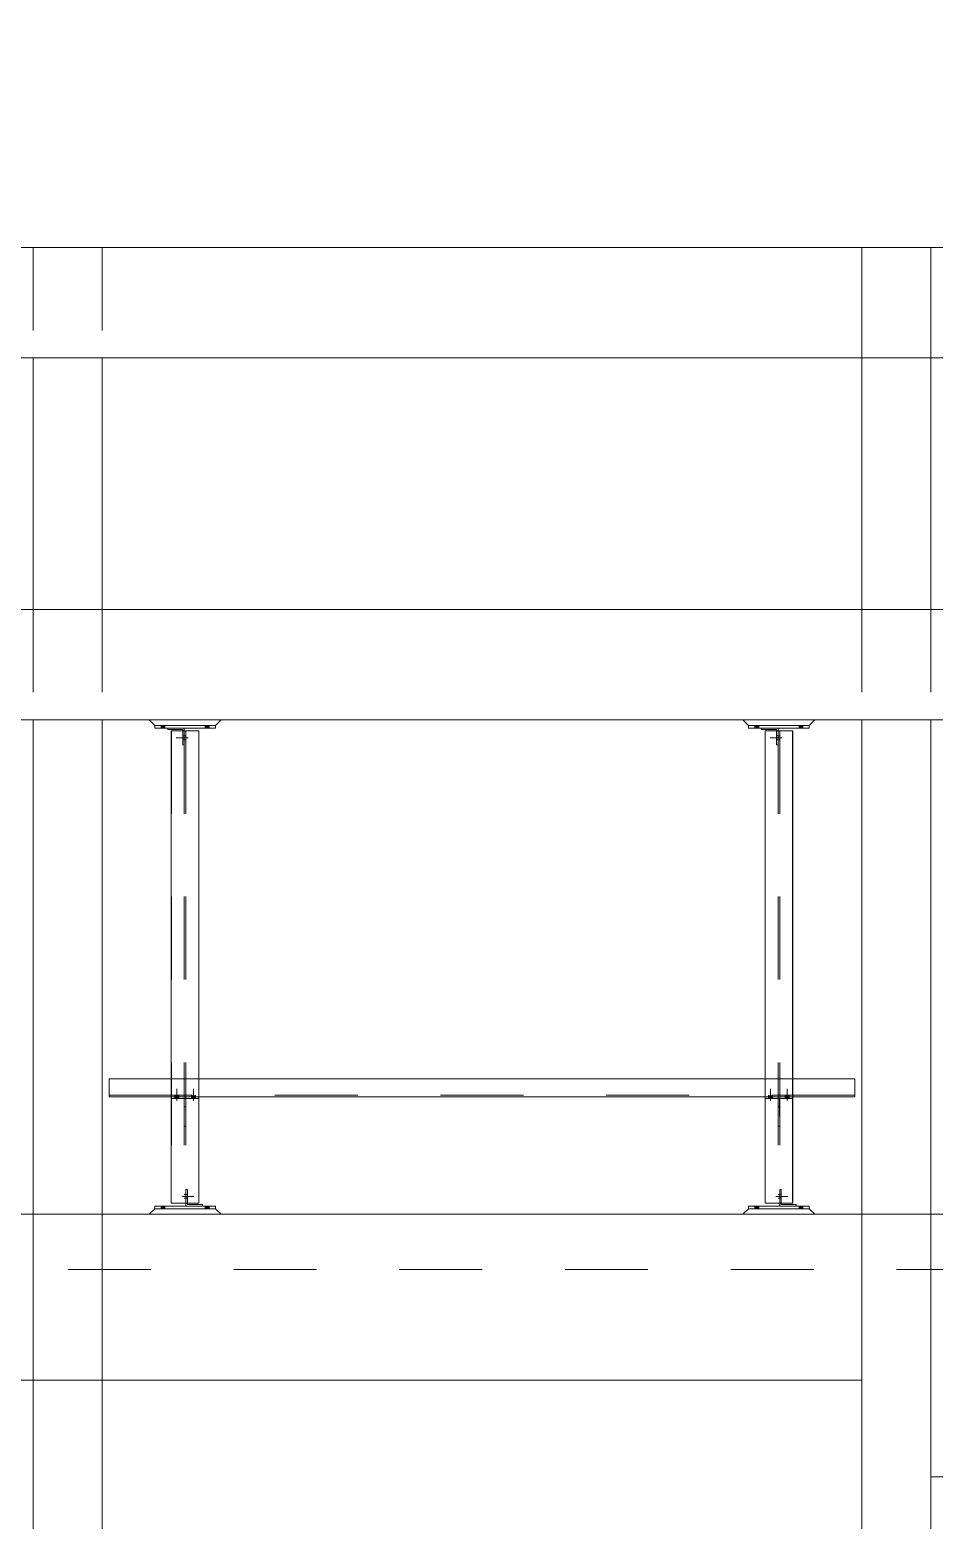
# Model space of a CAD drawing. Header units: millimetres. Extents: x 663313 to 1226001, y 1431724 to 1620898.
# Drawn here: x 663543.12 to 663546.39, y 1524734.77 to 1524740.17 of the extents above; entities that cross this region are included whole.
import ezdxf

# ---------------------------------------------------------------- set-up
doc = ezdxf.new("R2010")
doc.units = ezdxf.units.MM
for name, pattern in [('XKITLINE00', [0]), ('XKITLINE01', [4, 1, -1, 1, -1]), ('XKITLINE02', [4, 2, -2])]:
    doc.linetypes.add(name, pattern=pattern)
for name, color, linetype, lineweight in [('Bolt', 7, 'Continuous', 0), ('Part', 7, 'Continuous', 0), ('S-GRID', 7, 'Continuous', 9)]:
    doc.layers.add(name, color=color, linetype=linetype, lineweight=lineweight)
doc.layers.add('VPORT', color=7, linetype='Continuous')

# ---------------------------------------------------------------- blocks, each defined once
blk = doc.blocks.new('*A14361909')
at = {"layer": 'Part', "color": 7, "linetype": 'XKITLINE00', "lineweight": 0}
for p, q in [((376.811359, 177.725138), (266.624742, 177.725138)), ((376.811359, 175.058471), (266.624742, 175.058471))]:
    blk.add_line(p, q, dxfattribs=at)
blk = doc.blocks.new('*A14371910')
at = {"layer": 'S-GRID', "color": 7, "linetype": 'XKITLINE01', "lineweight": 0}
blk.add_line((181.371058, 154.391804), (416.137168, 154.391804), dxfattribs=at)
blk = doc.blocks.new('*A14391912')
at = {"layer": 'Part', "color": 7, "linetype": 'XKITLINE02', "lineweight": 0}
for p, q in [((240.111161, 154.391804), (376.452929, 154.391804)), ((376.452546, 153.058471), (240.111161, 153.058471))]:
    blk.add_line(p, q, dxfattribs=at)
blk = doc.blocks.new('*A14441917')
at = {"layer": 'Part', "color": 7, "linetype": 'XKITLINE00', "lineweight": 0}
for p, q in [((376.451388, 154.391804), (351.278009, 154.391804)), ((351.278009, 154.391804), (351.278009, 148.058471)), ((376.451388, 154.391804), (376.451388, 148.058471)), ((376.451388, 148.058471), (351.278009, 148.058471))]:
    blk.add_line(p, q, dxfattribs=at)
at = {"layer": 'Part', "color": 7, "linetype": 'XKITLINE02', "lineweight": 0}
for p, q in [((351.279228, 148.058471), (351.279228, 154.391804)), ((376.452607, 154.391804), (376.451388, 154.391804)), ((376.452607, 154.391804), (376.451388, 154.391804)), ((376.452607, 148.058471), (376.452607, 154.391804)), ((376.451388, 148.058471), (376.452607, 148.058471)), ((376.451388, 148.058471), (376.452607, 148.058471))]:
    blk.add_line(p, q, dxfattribs=at)
blk = doc.blocks.new('*A18452318')
at = {"layer": 'Part', "color": 7, "linetype": 'XKITLINE00', "lineweight": 0}
for p, q in [((376.784715, 168.991804), (309.611356, 168.991804)), ((376.784715, 166.325138), (309.611356, 166.325138))]:
    blk.add_line(p, q, dxfattribs=at)
blk = doc.blocks.new('*A18462319')
at = {"layer": 'Part', "color": 7, "linetype": 'XKITLINE00', "lineweight": 0}
for p, q in [((349.611258, 154.391804), (311.277935, 154.391804)), ((311.277935, 150.391804), (311.277935, 154.391804)), ((349.611258, 154.391804), (349.611258, 150.391804)), ((349.611343, 154.391804), (349.611258, 154.391804)), ((349.611258, 150.391804), (311.277935, 150.391804))]:
    blk.add_line(p, q, dxfattribs=at)
at = {"layer": 'Part', "color": 7, "linetype": 'XKITLINE02', "lineweight": 0}
for p, q in [((311.279154, 150.391804), (311.279154, 154.391804)), ((349.612477, 154.391804), (349.611258, 154.391804)), ((349.611343, 154.391804), (349.612477, 154.391804)), ((349.612477, 150.391804), (349.612477, 154.391804)), ((349.611258, 150.391804), (349.612477, 150.391804)), ((349.611258, 150.391804), (349.612477, 150.391804))]:
    blk.add_line(p, q, dxfattribs=at)
blk = doc.blocks.new('*A18482321')
at = {"layer": 'Part', "color": 7, "linetype": 'XKITLINE00', "lineweight": 0}
for p, q in [((331.444682, 157.225138), (331.444682, 157.658471)), ((331.444682, 157.658471), (331.444721, 157.658471)), ((349.445287, 157.658471), (331.444682, 157.658471)), ((349.444677, 157.658471), (349.444677, 157.225138)), ((349.445247, 157.265138), (349.445247, 157.658471)), ((349.445287, 157.225138), (331.444682, 157.225138)), ((349.445247, 157.265138), (349.444677, 157.265138)), ((349.444716, 157.265138), (349.445247, 157.265138)), ((349.445287, 157.265138), (349.445287, 157.225138))]:
    blk.add_line(p, q, dxfattribs=at)
at = {"layer": 'Part', "color": 7, "linetype": 'XKITLINE02', "lineweight": 0}
for p, q in [((331.444721, 157.658471), (331.444721, 157.265138)), ((331.445252, 157.265138), (331.445252, 157.658471)), ((331.445252, 157.658471), (331.445291, 157.658471)), ((331.445291, 157.658471), (331.445291, 157.225138)), ((349.444716, 157.658471), (349.444677, 157.658471)), ((349.444716, 157.265138), (349.444716, 157.658471)), ((349.445287, 157.658471), (349.445247, 157.658471)), ((349.445287, 157.658471), (349.445287, 157.265138)), ((331.445291, 157.225138), (331.444682, 157.225138)), ((331.444721, 157.265138), (331.445252, 157.265138)), ((349.444677, 157.265138), (331.444721, 157.265138))]:
    blk.add_line(p, q, dxfattribs=at)
blk = doc.blocks.new('*A18492322')
at = {"layer": 'Part', "color": 7, "linetype": 'XKITLINE02', "lineweight": 0}
for p, q in [((331.279599, 177.725138), (329.61135, 177.725138)), ((329.61135, 177.725138), (329.61135, 175.058471)), ((331.278016, 177.725138), (331.278016, 175.058471)), ((329.61135, 168.991804), (329.61135, 166.325138)), ((331.278016, 168.991804), (331.278016, 166.325138)), ((331.279599, 154.391804), (331.278016, 154.391804))]:
    blk.add_line(p, q, dxfattribs=at)
at = {"layer": 'Part', "color": 7, "linetype": 'XKITLINE00', "lineweight": 0}
for p, q in [((329.61135, 175.058471), (329.61135, 168.991804)), ((331.278016, 175.058471), (331.278016, 168.991804)), ((329.61135, 166.325138), (329.61135, 154.391804)), ((331.278016, 166.325138), (331.278016, 154.391804)), ((331.278016, 154.391804), (329.61135, 154.391804))]:
    blk.add_line(p, q, dxfattribs=at)
blk = doc.blocks.new('*A18552328')
at = {"layer": 'Part', "color": 7, "linetype": 'XKITLINE00', "lineweight": 0}
for p, q in [((334.012471, 154.591804), (332.545268, 154.591804)), ((332.545268, 154.525138), (332.545268, 154.591804)), ((334.012471, 154.525138), (332.545268, 154.525138)), ((334.011934, 154.591804), (334.012471, 154.591804)), ((334.011934, 154.591804), (334.011934, 154.525138)), ((334.011934, 154.525138), (334.012471, 154.525138)), ((334.012471, 154.525138), (334.012471, 154.591804))]:
    blk.add_line(p, q, dxfattribs=at)
at = {"layer": 'Part', "color": 7, "linetype": 'XKITLINE02', "lineweight": 0}
blk.add_line((332.545804, 154.525138), (332.545804, 154.591804), dxfattribs=at)
blk = doc.blocks.new('*A18562329')
at = {"layer": 'Part', "color": 7, "linetype": 'XKITLINE00', "lineweight": 0}
for p, q in [((332.545268, 154.525138), (332.411837, 154.391804)), ((334.011934, 154.525138), (332.545268, 154.525138)), ((334.012471, 154.525138), (334.011934, 154.525138)), ((334.011934, 154.525138), (334.14517, 154.391804)), ((334.145901, 154.391804), (334.012471, 154.525138))]:
    blk.add_line(p, q, dxfattribs=at)
at = {"layer": 'Part', "color": 7, "linetype": 'XKITLINE02', "lineweight": 0}
for p, q in [((332.411837, 154.391804), (332.412569, 154.391804)), ((334.145901, 154.391804), (332.411837, 154.391804)), ((332.412569, 154.391804), (332.545804, 154.525138)), ((334.012471, 154.525138), (334.011934, 154.525138))]:
    blk.add_line(p, q, dxfattribs=at)
blk = doc.blocks.new('*A18572330')
at = {"layer": 'Part', "color": 7, "linetype": 'XKITLINE02', "lineweight": 0}
for p, q in [((333.298723, 154.991804), (333.332349, 154.991804)), ((333.298723, 154.991804), (333.298723, 154.658471)), ((333.299016, 154.591804), (333.299016, 154.991804)), ((333.332056, 154.991804), (333.332056, 154.658471)), ((333.332349, 154.991804), (333.332349, 154.658471)), ((333.699016, 154.591804), (333.298723, 154.591804))]:
    blk.add_line(p, q, dxfattribs=at)
at = {"layer": 'Part', "color": 7, "linetype": 'XKITLINE00', "lineweight": 0}
for p, q in [((333.298723, 154.658471), (333.298723, 154.591804)), ((333.332056, 154.658471), (333.332056, 154.625138)), ((333.332056, 154.625138), (333.698723, 154.625138)), ((333.332349, 154.658471), (333.332349, 154.625138)), ((333.698723, 154.625138), (333.699016, 154.625138)), ((333.699016, 154.625138), (333.698723, 154.625138)), ((333.698723, 154.625138), (333.698723, 154.591804)), ((333.699016, 154.625138), (333.699016, 154.591804))]:
    blk.add_line(p, q, dxfattribs=at)
blk = doc.blocks.new('*A18582331')
at = {"layer": 'Bolt', "color": 7, "linetype": 'XKITLINE02', "lineweight": 0}
for p, q in [((333.206069, 154.825138), (333.492203, 154.825138)), ((333.258835, 154.871804), (333.298835, 154.871804)), ((333.258903, 154.778471), (333.298903, 154.778471)), ((333.298774, 154.871804), (333.332108, 154.871804)), ((333.298964, 154.778471), (333.332298, 154.778471))]:
    blk.add_line(p, q, dxfattribs=at)
blk = doc.blocks.new('*A18592332')
at = {"layer": 'Bolt'}
for points in [[(332.792, 154.592), (332.792, 154.525), (332.699, 154.525), (332.699, 154.592)], [(333.859, 154.592), (333.859, 154.525), (333.766, 154.525), (333.766, 154.592)]]:
    blk.add_hatch(color=7, dxfattribs=at).paths.add_polyline_path(points, flags=17)
at = {"layer": 'Bolt', "color": 7, "linetype": 'XKITLINE00', "lineweight": 0}
for p, q in [((332.699, 154.525), (332.699, 154.592)), ((332.746, 154.525), (332.746, 154.592)), ((332.792, 154.525), (332.792, 154.592)), ((333.766, 154.525), (333.766, 154.592)), ((333.812, 154.525), (333.812, 154.592)), ((333.859, 154.525), (333.859, 154.592))]:
    blk.add_line(p, q, dxfattribs=at)
blk = doc.blocks.new('*A18632336')
at = {"layer": 'Part', "color": 7, "linetype": 'XKITLINE00', "lineweight": 0}
for p, q in [((332.944707, 157.185138), (332.944707, 157.225138)), ((333.611374, 157.185138), (333.611374, 157.225138)), ((333.611959, 157.225138), (333.611959, 157.185138)), ((333.611374, 157.185138), (332.944707, 157.185138)), ((333.611959, 157.185138), (333.611374, 157.185138)), ((333.611959, 157.185138), (333.611374, 157.185138))]:
    blk.add_line(p, q, dxfattribs=at)
at = {"layer": 'Part', "color": 7, "linetype": 'XKITLINE02', "lineweight": 0}
for p, q in [((333.611959, 157.225138), (332.944707, 157.225138)), ((332.945292, 157.185138), (332.945292, 157.225138)), ((333.611374, 157.225138), (333.611959, 157.225138))]:
    blk.add_line(p, q, dxfattribs=at)
blk = doc.blocks.new('*A18642337')
at = {"layer": 'Part', "color": 7, "linetype": 'XKITLINE00', "lineweight": 0}
for p, q in [((333.25804, 156.985138), (333.25804, 157.185138)), ((333.29804, 157.185138), (333.25804, 157.185138)), ((333.258479, 156.518471), (333.25804, 156.985138)), ((333.25804, 156.985138), (333.29804, 156.985138)), ((333.29804, 156.985138), (333.29804, 157.185138)), ((333.29804, 156.985138), (333.298479, 156.518471)), ((333.298626, 156.518471), (333.298626, 157.185138)), ((333.298626, 156.518471), (333.258479, 156.518471)), ((333.298479, 156.518471), (333.298626, 156.518471))]:
    blk.add_line(p, q, dxfattribs=at)
at = {"layer": 'Part', "color": 7, "linetype": 'XKITLINE02', "lineweight": 0}
for p, q in [((333.25804, 157.185138), (333.258626, 157.185138)), ((333.258626, 157.185138), (333.258626, 156.518471)), ((333.29804, 157.185138), (333.298626, 157.185138)), ((333.298626, 157.185138), (333.29804, 157.185138)), ((333.258626, 156.518471), (333.258479, 156.518471))]:
    blk.add_line(p, q, dxfattribs=at)
blk = doc.blocks.new('*A18652338')
at = {"layer": 'Bolt'}
for points in [[(333.125, 157.265), (333.125, 157.225), (333.032, 157.225), (333.032, 157.265)], [(333.125, 157.225), (333.125, 157.185), (333.032, 157.185), (333.032, 157.225)], [(333.525, 157.265), (333.525, 157.225), (333.432, 157.225), (333.432, 157.265)], [(333.525, 157.225), (333.525, 157.185), (333.432, 157.185), (333.432, 157.225)]]:
    blk.add_hatch(color=7, dxfattribs=at).paths.add_polyline_path(points, flags=17)
at = {"layer": 'Bolt', "color": 7, "linetype": 'XKITLINE00', "lineweight": 0}
for p, q in [((333.032, 157.225), (333.032, 157.265)), ((333.032, 157.185), (333.032, 157.225)), ((333.078, 157.132), (333.078, 157.418)), ((333.125, 157.225), (333.125, 157.265)), ((333.125, 157.185), (333.125, 157.225)), ((333.432, 157.225), (333.432, 157.265)), ((333.432, 157.185), (333.432, 157.225)), ((333.478, 157.132), (333.478, 157.418)), ((333.525, 157.225), (333.525, 157.265)), ((333.525, 157.185), (333.525, 157.225))]:
    blk.add_line(p, q, dxfattribs=at)
blk = doc.blocks.new('*A18662339')
at = {"layer": 'Bolt'}
for points in [[(347.458, 157.265), (347.458, 157.225), (347.365, 157.225), (347.365, 157.265)], [(347.458, 157.225), (347.458, 157.185), (347.365, 157.185), (347.365, 157.225)], [(347.858, 157.265), (347.858, 157.225), (347.765, 157.225), (347.765, 157.265)], [(347.858, 157.225), (347.858, 157.185), (347.765, 157.185), (347.765, 157.225)]]:
    blk.add_hatch(color=7, dxfattribs=at).paths.add_polyline_path(points, flags=17)
at = {"layer": 'Bolt', "color": 7, "linetype": 'XKITLINE00', "lineweight": 0}
for p, q in [((347.365, 157.225), (347.365, 157.265)), ((347.365, 157.185), (347.365, 157.225)), ((347.412, 157.132), (347.412, 157.418)), ((347.458, 157.225), (347.458, 157.265)), ((347.458, 157.185), (347.458, 157.225)), ((347.765, 157.225), (347.765, 157.265)), ((347.765, 157.185), (347.765, 157.225)), ((347.812, 157.132), (347.812, 157.418)), ((347.858, 157.225), (347.858, 157.265)), ((347.858, 157.185), (347.858, 157.225))]:
    blk.add_line(p, q, dxfattribs=at)
blk = doc.blocks.new('*A18672340')
at = {"layer": 'Part', "color": 7, "linetype": 'XKITLINE00', "lineweight": 0}
for p, q in [((347.59137, 156.985138), (347.59137, 157.185138)), ((347.63137, 157.185138), (347.59137, 157.185138)), ((347.591809, 156.518471), (347.59137, 156.985138)), ((347.59137, 156.985138), (347.63137, 156.985138)), ((347.63137, 156.985138), (347.63137, 157.185138)), ((347.63137, 156.985138), (347.631809, 156.518471)), ((347.631955, 156.518471), (347.631955, 157.185138)), ((347.631955, 156.518471), (347.591809, 156.518471)), ((347.631809, 156.518471), (347.631955, 156.518471))]:
    blk.add_line(p, q, dxfattribs=at)
at = {"layer": 'Part', "color": 7, "linetype": 'XKITLINE02', "lineweight": 0}
for p, q in [((347.59137, 157.185138), (347.591955, 157.185138)), ((347.591955, 157.185138), (347.591955, 156.518471)), ((347.63137, 157.185138), (347.631955, 157.185138)), ((347.631955, 157.185138), (347.63137, 157.185138)), ((347.591955, 156.518471), (347.591809, 156.518471))]:
    blk.add_line(p, q, dxfattribs=at)
blk = doc.blocks.new('*A18682341')
at = {"layer": 'Part', "color": 7, "linetype": 'XKITLINE00', "lineweight": 0}
for p, q in [((347.278037, 157.185138), (347.278037, 157.225138)), ((347.944703, 157.185138), (347.944703, 157.225138)), ((347.945288, 157.225138), (347.945288, 157.185138)), ((347.944703, 157.185138), (347.278037, 157.185138)), ((347.945288, 157.185138), (347.944703, 157.185138)), ((347.945288, 157.185138), (347.944703, 157.185138))]:
    blk.add_line(p, q, dxfattribs=at)
at = {"layer": 'Part', "color": 7, "linetype": 'XKITLINE02', "lineweight": 0}
for p, q in [((347.945288, 157.225138), (347.278037, 157.225138)), ((347.278622, 157.185138), (347.278622, 157.225138)), ((347.944703, 157.225138), (347.945288, 157.225138))]:
    blk.add_line(p, q, dxfattribs=at)
blk = doc.blocks.new('*A18692342')
at = {"layer": 'Part', "color": 7, "linetype": 'XKITLINE00', "lineweight": 0}
for p, q in [((348.3458, 154.591804), (346.878598, 154.591804)), ((346.878598, 154.525138), (346.878598, 154.591804)), ((348.3458, 154.525138), (346.878598, 154.525138)), ((348.345264, 154.591804), (348.3458, 154.591804)), ((348.345264, 154.591804), (348.345264, 154.525138)), ((348.345264, 154.525138), (348.3458, 154.525138)), ((348.3458, 154.525138), (348.3458, 154.591804))]:
    blk.add_line(p, q, dxfattribs=at)
at = {"layer": 'Part', "color": 7, "linetype": 'XKITLINE02', "lineweight": 0}
blk.add_line((346.879134, 154.525138), (346.879134, 154.591804), dxfattribs=at)
blk = doc.blocks.new('*A18702343')
at = {"layer": 'Part', "color": 7, "linetype": 'XKITLINE00', "lineweight": 0}
for p, q in [((346.878598, 154.525138), (346.745167, 154.391804)), ((348.345264, 154.525138), (346.878598, 154.525138)), ((348.3458, 154.525138), (348.345264, 154.525138)), ((348.345264, 154.525138), (348.4785, 154.391804)), ((348.479231, 154.391804), (348.3458, 154.525138))]:
    blk.add_line(p, q, dxfattribs=at)
at = {"layer": 'Part', "color": 7, "linetype": 'XKITLINE02', "lineweight": 0}
for p, q in [((346.745167, 154.391804), (346.745898, 154.391804)), ((348.479231, 154.391804), (346.745167, 154.391804)), ((346.745898, 154.391804), (346.879134, 154.525138)), ((348.3458, 154.525138), (348.345264, 154.525138))]:
    blk.add_line(p, q, dxfattribs=at)
blk = doc.blocks.new('*A18712344')
at = {"layer": 'Part', "color": 7, "linetype": 'XKITLINE02', "lineweight": 0}
for p, q in [((347.632053, 154.991804), (347.665678, 154.991804)), ((347.632053, 154.991804), (347.632053, 154.658471)), ((347.632345, 154.591804), (347.632345, 154.991804)), ((347.665386, 154.991804), (347.665386, 154.658471)), ((347.665678, 154.991804), (347.665678, 154.658471)), ((348.032345, 154.591804), (347.632053, 154.591804))]:
    blk.add_line(p, q, dxfattribs=at)
at = {"layer": 'Part', "color": 7, "linetype": 'XKITLINE00', "lineweight": 0}
for p, q in [((347.632053, 154.658471), (347.632053, 154.591804)), ((347.665386, 154.658471), (347.665386, 154.625138)), ((347.665386, 154.625138), (348.032052, 154.625138)), ((347.665678, 154.658471), (347.665678, 154.625138)), ((348.032052, 154.625138), (348.032345, 154.625138)), ((348.032345, 154.625138), (348.032052, 154.625138)), ((348.032052, 154.625138), (348.032052, 154.591804)), ((348.032345, 154.625138), (348.032345, 154.591804))]:
    blk.add_line(p, q, dxfattribs=at)
blk = doc.blocks.new('*A18722345')
at = {"layer": 'Bolt', "color": 7, "linetype": 'XKITLINE02', "lineweight": 0}
for p, q in [((347.539399, 154.825138), (347.825532, 154.825138)), ((347.592165, 154.871804), (347.632165, 154.871804)), ((347.592233, 154.778471), (347.632233, 154.778471)), ((347.632104, 154.871804), (347.665437, 154.871804)), ((347.632294, 154.778471), (347.665627, 154.778471))]:
    blk.add_line(p, q, dxfattribs=at)
blk = doc.blocks.new('*A18732346')
at = {"layer": 'Bolt'}
for points in [[(347.126, 154.592), (347.126, 154.525), (347.032, 154.525), (347.032, 154.592)], [(348.192, 154.592), (348.192, 154.525), (348.099, 154.525), (348.099, 154.592)]]:
    blk.add_hatch(color=7, dxfattribs=at).paths.add_polyline_path(points, flags=17)
at = {"layer": 'Bolt', "color": 7, "linetype": 'XKITLINE00', "lineweight": 0}
for p, q in [((347.032, 154.525), (347.032, 154.592)), ((347.079, 154.525), (347.079, 154.592)), ((347.126, 154.525), (347.126, 154.592)), ((348.099, 154.525), (348.099, 154.592)), ((348.146, 154.525), (348.146, 154.592)), ((348.192, 154.525), (348.192, 154.592))]:
    blk.add_line(p, q, dxfattribs=at)
blk = doc.blocks.new('*A18742347')
at = {"layer": 'Part', "color": 7, "linetype": 'XKITLINE00', "lineweight": 0}
for p, q in [((333.611959, 166.058471), (332.945292, 166.058471)), ((332.945292, 166.058471), (332.945292, 157.658471)), ((333.611998, 166.058471), (333.611959, 166.058471)), ((333.612407, 166.058471), (333.611959, 166.058471)), ((333.611959, 166.058471), (333.611959, 157.658471)), ((333.612407, 166.058471), (333.612407, 157.658471)), ((333.612446, 166.058471), (333.612407, 166.058471)), ((333.611959, 157.225138), (333.611959, 154.658471)), ((333.612407, 157.225138), (333.612407, 154.658471)), ((332.945292, 157.185138), (332.945292, 154.658471)), ((332.945331, 154.658471), (332.945292, 154.658471)), ((332.945292, 154.658471), (333.611959, 154.658471)), ((333.611959, 154.658471), (333.611998, 154.658471)), ((333.612407, 154.658471), (333.611959, 154.658471)), ((333.612407, 154.658471), (333.612446, 154.658471))]:
    blk.add_line(p, q, dxfattribs=at)
at = {"layer": 'Part', "color": 7, "linetype": 'XKITLINE02', "lineweight": 0}
for p, q in [((332.945331, 166.058471), (332.945331, 154.658471)), ((332.945741, 166.058471), (332.945741, 154.658471)), ((332.94578, 166.058471), (332.94578, 154.658471)), ((333.258665, 166.058471), (333.258665, 154.658471)), ((333.259074, 166.058471), (333.259074, 154.658471)), ((333.298665, 166.058471), (333.298665, 154.658471)), ((333.299074, 166.058471), (333.299074, 154.658471)), ((333.612446, 166.058471), (333.611959, 166.058471)), ((333.611998, 154.658471), (333.611998, 166.058471)), ((333.612446, 154.658471), (333.612446, 166.058471)), ((332.945292, 157.658471), (332.945292, 157.185138)), ((333.611959, 157.658471), (333.611959, 157.225138)), ((333.612407, 157.658471), (333.612407, 157.225138)), ((333.612446, 154.658471), (333.611959, 154.658471))]:
    blk.add_line(p, q, dxfattribs=at)
blk = doc.blocks.new('*A18782351')
at = {"layer": 'Part', "color": 7, "linetype": 'XKITLINE00', "lineweight": 0}
for p, q in [((334.011934, 166.191804), (332.545268, 166.191804)), ((332.545268, 166.191804), (332.545268, 166.125138)), ((334.012471, 166.191804), (334.011934, 166.191804)), ((334.011934, 166.191804), (334.012471, 166.191804)), ((334.011934, 166.125138), (334.011934, 166.191804)), ((334.012471, 166.125138), (334.012471, 166.191804)), ((334.011934, 166.125138), (332.545268, 166.125138)), ((334.011934, 166.125138), (334.012471, 166.125138)), ((334.012471, 166.125138), (334.011934, 166.125138))]:
    blk.add_line(p, q, dxfattribs=at)
at = {"layer": 'Part', "color": 7, "linetype": 'XKITLINE02', "lineweight": 0}
blk.add_line((332.545804, 166.125138), (332.545804, 166.191804), dxfattribs=at)
blk = doc.blocks.new('*A18792352')
at = {"layer": 'Part', "color": 7, "linetype": 'XKITLINE00', "lineweight": 0}
for p, q in [((332.545268, 166.191804), (332.411837, 166.325138)), ((334.011934, 166.191804), (332.545268, 166.191804)), ((334.011934, 166.191804), (334.14517, 166.325138)), ((334.012471, 166.191804), (334.011934, 166.191804)), ((334.012471, 166.191804), (334.145901, 166.325138))]:
    blk.add_line(p, q, dxfattribs=at)
at = {"layer": 'Part', "color": 7, "linetype": 'XKITLINE02', "lineweight": 0}
for p, q in [((334.145901, 166.325138), (332.411837, 166.325138)), ((332.412569, 166.325138), (332.545804, 166.191804)), ((332.545804, 166.191804), (332.545268, 166.191804)), ((334.14517, 166.325138), (334.145901, 166.325138))]:
    blk.add_line(p, q, dxfattribs=at)
blk = doc.blocks.new('*A18802353')
at = {"layer": 'Part', "color": 7, "linetype": 'XKITLINE00', "lineweight": 0}
for p, q in [((332.858723, 166.125138), (332.858723, 166.091804)), ((332.858723, 166.091804), (333.22539, 166.091804)), ((333.22539, 166.091804), (333.22539, 166.058471)), ((333.258723, 166.125138), (333.258723, 166.058471)), ((333.259016, 166.125138), (333.259016, 166.058471))]:
    blk.add_line(p, q, dxfattribs=at)
at = {"layer": 'Part', "color": 7, "linetype": 'XKITLINE02', "lineweight": 0}
for p, q in [((333.259016, 166.125138), (332.858723, 166.125138)), ((332.859016, 166.091804), (332.859016, 166.125138)), ((333.225682, 166.091804), (333.22539, 166.091804)), ((333.22539, 166.058471), (333.22539, 165.725138)), ((333.225682, 165.725138), (333.225682, 166.091804)), ((333.258723, 166.058471), (333.258723, 165.725138)), ((333.259016, 166.058471), (333.259016, 165.725138)), ((333.259016, 165.725138), (333.22539, 165.725138))]:
    blk.add_line(p, q, dxfattribs=at)
blk = doc.blocks.new('*A18812354')
at = {"layer": 'Bolt', "color": 7, "linetype": 'XKITLINE02', "lineweight": 0}
for p, q in [((333.351669, 165.891804), (333.065536, 165.891804)), ((333.258774, 165.845138), (333.225441, 165.845138)), ((333.258964, 165.938471), (333.225631, 165.938471)), ((333.298835, 165.845138), (333.258835, 165.845138)), ((333.298903, 165.938471), (333.258903, 165.938471))]:
    blk.add_line(p, q, dxfattribs=at)
blk = doc.blocks.new('*A18822355')
at = {"layer": 'Bolt'}
for points in [[(332.792, 166.192), (332.792, 166.125), (332.699, 166.125), (332.699, 166.192)], [(333.859, 166.192), (333.859, 166.125), (333.766, 166.125), (333.766, 166.192)]]:
    blk.add_hatch(color=7, dxfattribs=at).paths.add_polyline_path(points, flags=17)
at = {"layer": 'Bolt', "color": 7, "linetype": 'XKITLINE00', "lineweight": 0}
for p, q in [((332.699, 166.192), (332.699, 166.125)), ((332.746, 166.192), (332.746, 166.125)), ((332.792, 166.192), (332.792, 166.125)), ((333.766, 166.192), (333.766, 166.125)), ((333.812, 166.192), (333.812, 166.125)), ((333.859, 166.192), (333.859, 166.125))]:
    blk.add_line(p, q, dxfattribs=at)
blk = doc.blocks.new('*A18862359')
at = {"layer": 'Part', "color": 7, "linetype": 'XKITLINE00', "lineweight": 0}
for p, q in [((347.945288, 166.058471), (347.278622, 166.058471)), ((347.278622, 166.058471), (347.278622, 157.658471)), ((347.945327, 166.058471), (347.945288, 166.058471)), ((347.945737, 166.058471), (347.945288, 166.058471)), ((347.945288, 166.058471), (347.945288, 157.658471)), ((347.945737, 166.058471), (347.945737, 157.658471)), ((347.945776, 166.058471), (347.945737, 166.058471)), ((347.945288, 157.225138), (347.945288, 154.658471)), ((347.945737, 157.225138), (347.945737, 154.658471)), ((347.278622, 157.185138), (347.278622, 154.658471)), ((347.278661, 154.658471), (347.278622, 154.658471)), ((347.278622, 154.658471), (347.945288, 154.658471)), ((347.945288, 154.658471), (347.945327, 154.658471)), ((347.945737, 154.658471), (347.945288, 154.658471)), ((347.945737, 154.658471), (347.945776, 154.658471))]:
    blk.add_line(p, q, dxfattribs=at)
at = {"layer": 'Part', "color": 7, "linetype": 'XKITLINE02', "lineweight": 0}
for p, q in [((347.278661, 166.058471), (347.278661, 154.658471)), ((347.27907, 166.058471), (347.27907, 154.658471)), ((347.279109, 154.658471), (347.279109, 166.058471)), ((347.591994, 166.058471), (347.591994, 154.658471)), ((347.592404, 166.058471), (347.592404, 154.658471)), ((347.631994, 166.058471), (347.631994, 154.658471)), ((347.632404, 166.058471), (347.632404, 154.658471)), ((347.945776, 166.058471), (347.945288, 166.058471)), ((347.945327, 154.658471), (347.945327, 166.058471)), ((347.945776, 154.658471), (347.945776, 166.058471)), ((347.278622, 157.658471), (347.278622, 157.185138)), ((347.945288, 157.658471), (347.945288, 157.225138)), ((347.945737, 157.658471), (347.945737, 157.225138)), ((347.945776, 154.658471), (347.945288, 154.658471))]:
    blk.add_line(p, q, dxfattribs=at)
blk = doc.blocks.new('*A18872360')
at = {"layer": 'Part', "color": 7, "linetype": 'XKITLINE00', "lineweight": 0}
for p, q in [((348.345264, 166.191804), (346.878598, 166.191804)), ((346.878598, 166.191804), (346.878598, 166.125138)), ((348.3458, 166.191804), (348.345264, 166.191804)), ((348.345264, 166.191804), (348.3458, 166.191804)), ((348.345264, 166.125138), (348.345264, 166.191804)), ((348.3458, 166.125138), (348.3458, 166.191804)), ((348.345264, 166.125138), (346.878598, 166.125138)), ((348.345264, 166.125138), (348.3458, 166.125138)), ((348.3458, 166.125138), (348.345264, 166.125138))]:
    blk.add_line(p, q, dxfattribs=at)
at = {"layer": 'Part', "color": 7, "linetype": 'XKITLINE02', "lineweight": 0}
blk.add_line((346.879134, 166.125138), (346.879134, 166.191804), dxfattribs=at)
blk = doc.blocks.new('*A18882361')
at = {"layer": 'Part', "color": 7, "linetype": 'XKITLINE00', "lineweight": 0}
for p, q in [((346.878598, 166.191804), (346.745167, 166.325138)), ((348.345264, 166.191804), (346.878598, 166.191804)), ((348.4785, 166.325138), (348.345264, 166.191804)), ((348.3458, 166.191804), (348.345264, 166.191804)), ((348.479231, 166.325138), (348.3458, 166.191804))]:
    blk.add_line(p, q, dxfattribs=at)
at = {"layer": 'Part', "color": 7, "linetype": 'XKITLINE02', "lineweight": 0}
for p, q in [((348.479231, 166.325138), (346.745167, 166.325138)), ((346.745898, 166.325138), (346.879134, 166.191804)), ((346.879134, 166.191804), (346.878598, 166.191804)), ((348.4785, 166.325138), (348.479231, 166.325138))]:
    blk.add_line(p, q, dxfattribs=at)
blk = doc.blocks.new('*A18892362')
at = {"layer": 'Part', "color": 7, "linetype": 'XKITLINE00', "lineweight": 0}
for p, q in [((347.192053, 166.125138), (347.192053, 166.091804)), ((347.192053, 166.091804), (347.558719, 166.091804)), ((347.558719, 166.091804), (347.558719, 166.058471)), ((347.592053, 166.125138), (347.592053, 166.058471)), ((347.592345, 166.125138), (347.592345, 166.058471))]:
    blk.add_line(p, q, dxfattribs=at)
at = {"layer": 'Part', "color": 7, "linetype": 'XKITLINE02', "lineweight": 0}
for p, q in [((347.592345, 166.125138), (347.192053, 166.125138)), ((347.192345, 166.091804), (347.192345, 166.125138)), ((347.559012, 166.091804), (347.558719, 166.091804)), ((347.558719, 166.058471), (347.558719, 165.725138)), ((347.559012, 165.725138), (347.559012, 166.091804)), ((347.592053, 166.058471), (347.592053, 165.725138)), ((347.592345, 166.058471), (347.592345, 165.725138)), ((347.592345, 165.725138), (347.558719, 165.725138))]:
    blk.add_line(p, q, dxfattribs=at)
blk = doc.blocks.new('*A18902363')
at = {"layer": 'Bolt', "color": 7, "linetype": 'XKITLINE02', "lineweight": 0}
for p, q in [((347.684999, 165.891804), (347.398866, 165.891804)), ((347.592104, 165.845138), (347.55877, 165.845138)), ((347.592294, 165.938471), (347.558961, 165.938471)), ((347.632165, 165.845138), (347.592165, 165.845138)), ((347.632233, 165.938471), (347.592233, 165.938471))]:
    blk.add_line(p, q, dxfattribs=at)
blk = doc.blocks.new('*A18912364')
at = {"layer": 'Bolt'}
for points in [[(347.126, 166.192), (347.126, 166.125), (347.032, 166.125), (347.032, 166.192)], [(348.192, 166.192), (348.192, 166.125), (348.099, 166.125), (348.099, 166.192)]]:
    blk.add_hatch(color=7, dxfattribs=at).paths.add_polyline_path(points, flags=17)
at = {"layer": 'Bolt', "color": 7, "linetype": 'XKITLINE00', "lineweight": 0}
for p, q in [((347.032, 166.192), (347.032, 166.125)), ((347.079, 166.192), (347.079, 166.125)), ((347.126, 166.192), (347.126, 166.125)), ((348.099, 166.192), (348.099, 166.125)), ((348.146, 166.192), (348.146, 166.125)), ((348.192, 166.192), (348.192, 166.125))]:
    blk.add_line(p, q, dxfattribs=at)
blk = doc.blocks.new('*A18942367')
at = {"layer": 'Part', "color": 7, "linetype": 'XKITLINE00', "lineweight": 0}
for p, q in [((351.278009, 154.391804), (349.611343, 154.391804)), ((349.611343, 154.391804), (349.611343, 126.991804)), ((351.278009, 154.391804), (351.278009, 126.991804))]:
    blk.add_line(p, q, dxfattribs=at)
at = {"layer": 'Part', "color": 7, "linetype": 'XKITLINE02', "lineweight": 0}
for p, q in [((351.279606, 154.391804), (351.278009, 154.391804)), ((349.611343, 126.991804), (349.611343, 126.928721)), ((351.278009, 126.991804), (351.278009, 126.928721)), ((351.278009, 126.928721), (349.611343, 126.928721)), ((351.279606, 126.928721), (351.278009, 126.928721))]:
    blk.add_line(p, q, dxfattribs=at)
blk = doc.blocks.new('*A18962369')
at = {"layer": 'Part', "color": 7, "linetype": 'XKITLINE00', "lineweight": 0}
for p, q in [((351.278009, 177.725138), (349.611343, 177.725138)), ((349.611343, 177.725138), (349.611343, 168.991804)), ((351.278009, 177.725138), (351.278009, 168.991804)), ((349.611343, 166.325138), (349.611343, 154.391804)), ((351.278009, 166.325138), (351.278009, 154.391804)), ((351.278009, 154.391804), (349.611343, 154.391804))]:
    blk.add_line(p, q, dxfattribs=at)
at = {"layer": 'Part', "color": 7, "linetype": 'XKITLINE02', "lineweight": 0}
for p, q in [((351.279606, 177.725138), (351.278009, 177.725138)), ((349.611343, 168.991804), (349.611343, 166.325138)), ((351.278009, 168.991804), (351.278009, 166.325138)), ((351.279606, 154.391804), (351.278009, 154.391804))]:
    blk.add_line(p, q, dxfattribs=at)
blk = doc.blocks.new('*A19172390')
at = {"layer": 'Part', "color": 7, "linetype": 'XKITLINE00', "lineweight": 0}
for p, q in [((331.278016, 154.391804), (329.61135, 154.391804)), ((329.61135, 154.391804), (329.61135, 126.991804)), ((331.278016, 154.391804), (331.278016, 126.991804))]:
    blk.add_line(p, q, dxfattribs=at)
at = {"layer": 'Part', "color": 7, "linetype": 'XKITLINE02', "lineweight": 0}
for p, q in [((331.279599, 154.391804), (331.278016, 154.391804)), ((329.61135, 126.991804), (329.61135, 126.928721)), ((331.278016, 126.991804), (331.278016, 126.928721)), ((331.278016, 126.928721), (329.61135, 126.928721)), ((331.279599, 126.928721), (331.278016, 126.928721))]:
    blk.add_line(p, q, dxfattribs=at)

msp = doc.modelspace()

# ---------------------------------------------------------------- hatches: boundary and pattern name
at = {"layer": 'VPORT'}
h = msp.add_hatch(dxfattribs=at)
h.set_pattern_fill('ANGLE')
h.set_pattern_definition([(235.288, (663627.358, 1524790.5456), (5.74185, -3.9776), [5.08, -1.905]), (325.288, (663627.358, 1524790.5456), (3.9776, 5.74185), [5.08, -1.905])])
h.paths.add_polyline_path([(663617.8537, 1524792.0691), (663619.0867, 1524791.215), (663617.3783, 1524788.7489), (663616.1453, 1524789.603)])
edge = h.paths.add_edge_path(flags=16)
edge.add_line((663617.5126, 1524790.4806), (663617.7194, 1524790.3374))
edge = h.paths.add_edge_path(flags=16)
edge.add_line((663617.5444, 1524790.3056), (663617.6876, 1524790.5124))
h.paths.add_polyline_path([(663612.4437, 1524784.2591), (663613.6767, 1524783.405), (663611.9683, 1524780.9389), (663610.7353, 1524781.793)])
edge = h.paths.add_edge_path(flags=16)
edge.add_line((663612.1026, 1524782.6706), (663612.3094, 1524782.5274))
edge = h.paths.add_edge_path(flags=16)
edge.add_line((663612.1344, 1524782.4956), (663612.2776, 1524782.7024))
h.paths.add_polyline_path([(663604.7567, 1524773.1621), (663605.9897, 1524772.308), (663604.2813, 1524769.8419), (663603.0483, 1524770.696)])
edge = h.paths.add_edge_path(flags=16)
edge.add_line((663604.4156, 1524771.5736), (663604.6224, 1524771.4304))
edge = h.paths.add_edge_path(flags=16)
edge.add_line((663604.4474, 1524771.3986), (663604.5906, 1524771.6054))
h.paths.add_polyline_path([(663599.8027, 1524766.0101), (663601.0357, 1524765.156), (663599.3273, 1524762.6899), (663598.0943, 1524763.544)])
edge = h.paths.add_edge_path(flags=16)
edge.add_line((663599.4616, 1524764.4216), (663599.6684, 1524764.2784))
edge = h.paths.add_edge_path(flags=16)
edge.add_line((663599.4934, 1524764.2466), (663599.6366, 1524764.4534))
h.paths.add_polyline_path([(663592.6837, 1524755.7351), (663593.9167, 1524754.881), (663592.2083, 1524752.4149), (663590.9753, 1524753.269)])
edge = h.paths.add_edge_path(flags=16)
edge.add_line((663592.3426, 1524754.1466), (663592.5494, 1524754.0034))
edge = h.paths.add_edge_path(flags=16)
edge.add_line((663592.3744, 1524753.9716), (663592.5176, 1524754.1784))
h.paths.add_polyline_path([(663585.2817, 1524745.0491), (663586.5147, 1524744.195), (663584.8063, 1524741.7289), (663583.5733, 1524742.583)])
edge = h.paths.add_edge_path(flags=16)
edge.add_line((663584.9406, 1524743.4606), (663585.1474, 1524743.3174))
edge = h.paths.add_edge_path(flags=16)
edge.add_line((663584.9724, 1524743.2856), (663585.1156, 1524743.4924))
h.paths.add_polyline_path([(663578.7897, 1524735.6781), (663580.0227, 1524734.824), (663578.3143, 1524732.3579), (663577.0813, 1524733.212)])
edge = h.paths.add_edge_path(flags=16)
edge.add_line((663578.4486, 1524734.0896), (663578.6554, 1524733.9464))
edge = h.paths.add_edge_path(flags=16)
edge.add_line((663578.4804, 1524733.9146), (663578.6236, 1524734.1214))
h.paths.add_polyline_path([(663572.2977, 1524726.3071), (663573.5307, 1524725.453), (663571.8223, 1524722.9869), (663570.5893, 1524723.841)])
edge = h.paths.add_edge_path(flags=16)
edge.add_line((663571.9566, 1524724.7186), (663572.1634, 1524724.5754))
edge = h.paths.add_edge_path(flags=16)
edge.add_line((663571.9884, 1524724.5436), (663572.1316, 1524724.7504))
h.paths.add_polyline_path([(663565.8057, 1524716.9351), (663567.0387, 1524716.081), (663565.3303, 1524713.6149), (663564.0973, 1524714.469)])
edge = h.paths.add_edge_path(flags=16)
edge.add_line((663565.4646, 1524715.3466), (663565.6714, 1524715.2034))
edge = h.paths.add_edge_path(flags=16)
edge.add_line((663565.4964, 1524715.1716), (663565.6396, 1524715.3784))
h.paths.add_polyline_path([(663559.3147, 1524707.5641), (663560.5477, 1524706.71), (663558.8393, 1524704.2439), (663557.6063, 1524705.098)])
edge = h.paths.add_edge_path(flags=16)
edge.add_line((663558.9736, 1524705.9756), (663559.1804, 1524705.8324))
edge = h.paths.add_edge_path(flags=16)
edge.add_line((663559.0054, 1524705.8006), (663559.1486, 1524706.0074))
h.paths.add_polyline_path([(663552.8227, 1524698.1931), (663554.0557, 1524697.339), (663552.3473, 1524694.8729), (663551.1143, 1524695.727)])
edge = h.paths.add_edge_path(flags=16)
edge.add_line((663552.4816, 1524696.6046), (663552.6884, 1524696.4614))
edge = h.paths.add_edge_path(flags=16)
edge.add_line((663552.5134, 1524696.4296), (663552.6566, 1524696.6364))
h.paths.add_polyline_path([(663546.3307, 1524688.8221), (663547.5637, 1524687.968), (663545.8553, 1524685.5019), (663544.6223, 1524686.356)])
edge = h.paths.add_edge_path(flags=16)
edge.add_line((663545.9896, 1524687.2336), (663546.1964, 1524687.0904))
edge = h.paths.add_edge_path(flags=16)
edge.add_line((663546.0214, 1524687.0586), (663546.1646, 1524687.2654))
h.paths.add_polyline_path([(663539.8387, 1524679.4511), (663541.0717, 1524678.597), (663539.3633, 1524676.1309), (663538.1303, 1524676.985)])
edge = h.paths.add_edge_path(flags=16)
edge.add_line((663539.4976, 1524677.8626), (663539.7044, 1524677.7194))
edge = h.paths.add_edge_path(flags=16)
edge.add_line((663539.5294, 1524677.6876), (663539.6726, 1524677.8944))
h.paths.add_polyline_path([(663533.3477, 1524670.0801), (663534.5807, 1524669.226), (663532.8723, 1524666.7599), (663531.6393, 1524667.614)])
edge = h.paths.add_edge_path(flags=16)
edge.add_line((663533.0066, 1524668.4916), (663533.2134, 1524668.3484))
edge = h.paths.add_edge_path(flags=16)
edge.add_line((663533.0384, 1524668.3166), (663533.1816, 1524668.5234))
h.paths.add_polyline_path([(663526.8557, 1524660.7091), (663528.0887, 1524659.855), (663526.3803, 1524657.3889), (663525.1473, 1524658.243)])
edge = h.paths.add_edge_path(flags=16)
edge.add_line((663526.5146, 1524659.1206), (663526.7214, 1524658.9774))
edge = h.paths.add_edge_path(flags=16)
edge.add_line((663526.5464, 1524658.9456), (663526.6896, 1524659.1524))
h.paths.add_polyline_path([(663520.3637, 1524651.3381), (663521.5967, 1524650.484), (663519.8883, 1524648.0179), (663518.6553, 1524648.872)])
edge = h.paths.add_edge_path(flags=16)
edge.add_line((663520.0226, 1524649.7496), (663520.2294, 1524649.6064))
edge = h.paths.add_edge_path(flags=16)
edge.add_line((663520.0544, 1524649.5746), (663520.1976, 1524649.7814))
h.paths.add_polyline_path([(663513.8717, 1524641.9671), (663515.1047, 1524641.113), (663513.3963, 1524638.6469), (663512.1633, 1524639.501)])
edge = h.paths.add_edge_path(flags=16)
edge.add_line((663513.5306, 1524640.3786), (663513.7374, 1524640.2354))
edge = h.paths.add_edge_path(flags=16)
edge.add_line((663513.5624, 1524640.2036), (663513.7056, 1524640.4104))
h.paths.add_polyline_path([(663507.3807, 1524632.5961), (663508.6137, 1524631.742), (663506.9053, 1524629.2759), (663505.6723, 1524630.13)])
edge = h.paths.add_edge_path(flags=16)
edge.add_line((663507.0396, 1524631.0076), (663507.2464, 1524630.8644))
edge = h.paths.add_edge_path(flags=16)
edge.add_line((663507.0714, 1524630.8326), (663507.2146, 1524631.0394))
h.paths.add_polyline_path([(663500.8887, 1524623.2251), (663502.1217, 1524622.371), (663500.4133, 1524619.9049), (663499.1803, 1524620.759)])
edge = h.paths.add_edge_path(flags=16)
edge.add_line((663500.5476, 1524621.6366), (663500.7544, 1524621.4934))
edge = h.paths.add_edge_path(flags=16)
edge.add_line((663500.5794, 1524621.4616), (663500.7226, 1524621.6684))
h.paths.add_polyline_path([(663494.3967, 1524613.8531), (663495.6297, 1524612.999), (663493.9213, 1524610.5329), (663492.6883, 1524611.387)])
edge = h.paths.add_edge_path(flags=16)
edge.add_line((663494.0556, 1524612.2646), (663494.2624, 1524612.1214))
edge = h.paths.add_edge_path(flags=16)
edge.add_line((663494.0874, 1524612.0896), (663494.2306, 1524612.2964))
h.paths.add_polyline_path([(663487.2787, 1524603.5781), (663488.5117, 1524602.724), (663486.8033, 1524600.2579), (663485.5703, 1524601.112)])
edge = h.paths.add_edge_path(flags=16)
edge.add_line((663486.9376, 1524601.9896), (663487.1444, 1524601.8464))
edge = h.paths.add_edge_path(flags=16)
edge.add_line((663486.9694, 1524601.8146), (663487.1126, 1524602.0214))
h.paths.add_polyline_path([(663481.4137, 1524595.1111), (663482.6467, 1524594.257), (663480.9383, 1524591.7909), (663479.7053, 1524592.645)])
edge = h.paths.add_edge_path(flags=16)
edge.add_line((663481.0726, 1524593.5226), (663481.2794, 1524593.3794))
edge = h.paths.add_edge_path(flags=16)
edge.add_line((663481.1044, 1524593.3476), (663481.2476, 1524593.5544))

# ---------------------------------------------------------------- block references
at = {"color": 7, "lineweight": 0, "xscale": 0.15, "yscale": 0.15, "zscale": 0.15}
for name in ['*A14361909', '*A18492322', '*A18962369', '*A18452318', '*A18792352', '*A18882361', '*A18782351', '*A18822355', '*A18802353', '*A18742347', '*A18812354', '*A18872360', '*A18912364', '*A18892362', '*A18862359', '*A18902363', '*A18482321', '*A18652338', '*A18662339', '*A18632336', '*A18642337', '*A18682341', '*A18672340', '*A14371910', '*A18582331', '*A18572330', '*A18722345', '*A18712344', '*A18562329', '*A18552328', '*A18592332', '*A18702343', '*A18692342', '*A18732346', '*A14391912', '*A18462319', '*A19172390', '*A18942367', '*A14441917']:
    msp.add_blockref(name, (663493.6892, 1524712.7193), dxfattribs=at)

doc.saveas('drawing.dxf')
